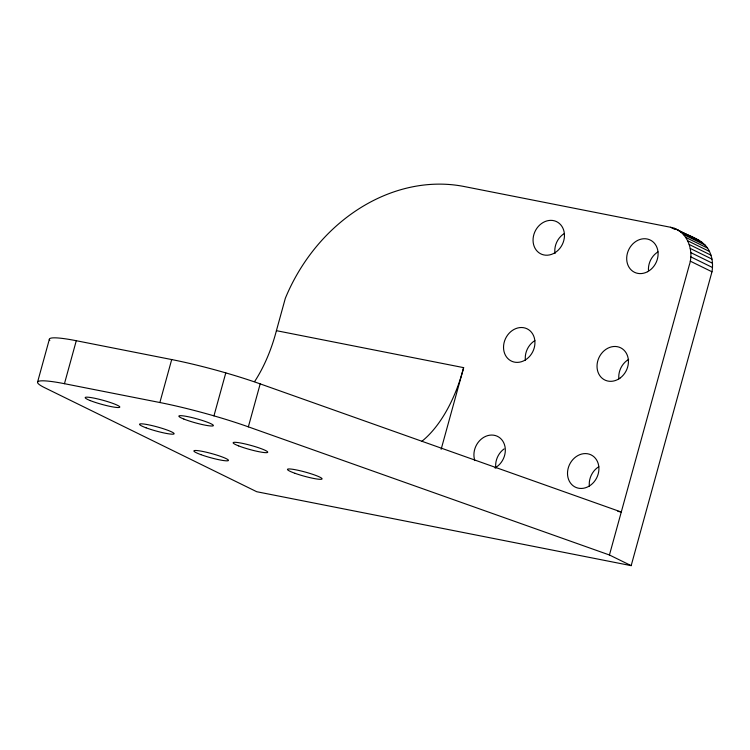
<?xml version="1.0" encoding="UTF-8"?>
<svg xmlns="http://www.w3.org/2000/svg" width="750" height="750" viewBox="0 0 750 750"><rect width="100%" height="100%" fill="white"/><g stroke="black" fill="none" stroke-linecap="round" stroke-linejoin="round"><path stroke-width="1.12" d="M677.55 229.828C688.378 236.297 703.688 238.847 709.491 251.475C712.491 257.766 713.156 264.966 711.975 271.791L631.172 565.65L609.441 554.991L689.212 265.387C694.434 250.509 687.309 230.409 670.566 227.269L464.175 186.525A170.072 143.212 -63.9 0 0 285.328 298.303L276.412 330.675A109.444 57.591 -78.8 0 1 254.597 381.6M37.5 382.35L49.331 339.384M631.172 565.65L256.725 491.719L44.812 387.769A56.109 6.647 15.4 0 1 64.453 383.691L76.284 340.716L171.703 359.559A87.272 10.331 15.4 0 1 224.044 372.384L231.703 374.625A87.272 10.331 15.4 0 1 260.194 383.878L621.272 512.025M64.453 383.691L159.872 402.525L171.703 359.559M213.947 415.866L225.787 372.9M609.441 554.991L248.353 426.844L260.194 383.878M441.141 449.325L463.641 367.641L276.412 330.675M617.831 511.341L620.128 511.8M692.306 237.928L699.281 240.497M674.166 228.281L695.897 238.941M680.644 231.9L702.384 242.559M670.566 227.269L674.709 229.303M683.409 234.45L705.15 245.119M685.791 237.441L707.531 248.1M687.75 240.816L709.491 251.475M689.25 244.5L710.981 255.169M690.262 248.456L711.994 259.116M690.769 252.591L712.5 263.25M690.759 256.847L712.491 267.506M690.234 261.131L711.975 271.791M49.819 340.406A56.109 6.647 15.4 0 1 76.284 340.716M159.872 402.525A87.272 10.331 15.4 0 1 212.203 415.35L219.863 417.591A87.272 10.331 15.4 0 1 248.353 426.844M474.853 460.603A17.953 15.122 -63.9 0 1 484.256 437.053A17.953 15.122 -63.9 0 1 504.384 444.366A17.953 15.122 -63.9 0 1 494.981 467.925M495.825 468.103A17.953 15.122 -63.9 0 1 504.113 448.903M648.469 270.497A17.953 15.122 -63.9 0 1 657.975 251.869M554.981 253.537A17.953 15.122 -63.9 0 1 564.056 233.663M463.641 367.641A109.444 57.591 -78.8 0 1 421.706 441.441M618.853 378.909A17.953 15.122 -63.9 0 1 628.659 359.381M589.397 486.431A17.953 15.122 -63.9 0 1 598.809 466.706M525.403 360.291A17.953 15.122 -63.9 0 1 534.891 340.594M555.188 252.591A17.953 15.122 -63.9 0 0 557.953 222.403A17.953 15.122 -63.9 0 0 533.128 238.387A17.953 15.122 -63.9 0 0 555.188 252.591M200.841 454.622A17.953 2.128 15.4 0 0 228.366 460.575A17.953 2.128 15.4 0 0 204.272 451.762A17.953 2.128 15.4 0 0 200.841 454.622M295.022 473.316A17.953 2.128 15.4 0 0 322.041 478.988A17.953 2.128 15.4 0 0 297.244 470.109A17.953 2.128 15.4 0 0 295.022 473.316M238.659 445.903A17.953 2.128 15.4 0 0 267.319 452.55A17.953 2.128 15.4 0 0 245.334 443.991A17.953 2.128 15.4 0 0 238.659 445.903M647.597 271.697A17.953 15.122 -63.9 0 0 652.631 241.528A17.953 15.122 -63.9 0 0 626.953 255.3A17.953 15.122 -63.9 0 0 647.597 271.697M146.034 427.8A17.953 2.128 15.4 0 0 173.953 433.969A17.953 2.128 15.4 0 0 150.478 425.231A17.953 2.128 15.4 0 0 146.034 427.8M589.35 486.009A17.953 15.122 -63.9 0 0 592.669 455.803A17.953 15.122 -63.9 0 0 567.619 471.262A17.953 15.122 -63.9 0 0 589.35 486.009M620.372 377.85A17.953 15.122 -63.9 0 0 620.775 347.859A17.953 15.122 -63.9 0 0 597.019 366.009A17.953 15.122 -63.9 0 0 620.372 377.85M525.319 359.972A17.953 15.122 -63.9 0 0 528.741 329.766A17.953 15.122 -63.9 0 0 503.653 345.122A17.953 15.122 -63.9 0 0 525.319 359.972M183.881 419.072A17.953 2.128 15.4 0 0 212.841 425.934A17.953 2.128 15.4 0 0 191.578 417.478A17.953 2.128 15.4 0 0 183.881 419.072M90.272 400.594A17.953 2.128 15.4 0 0 119.222 407.456A17.953 2.128 15.4 0 0 97.969 398.991A17.953 2.128 15.4 0 0 90.272 400.594"/></g></svg>
